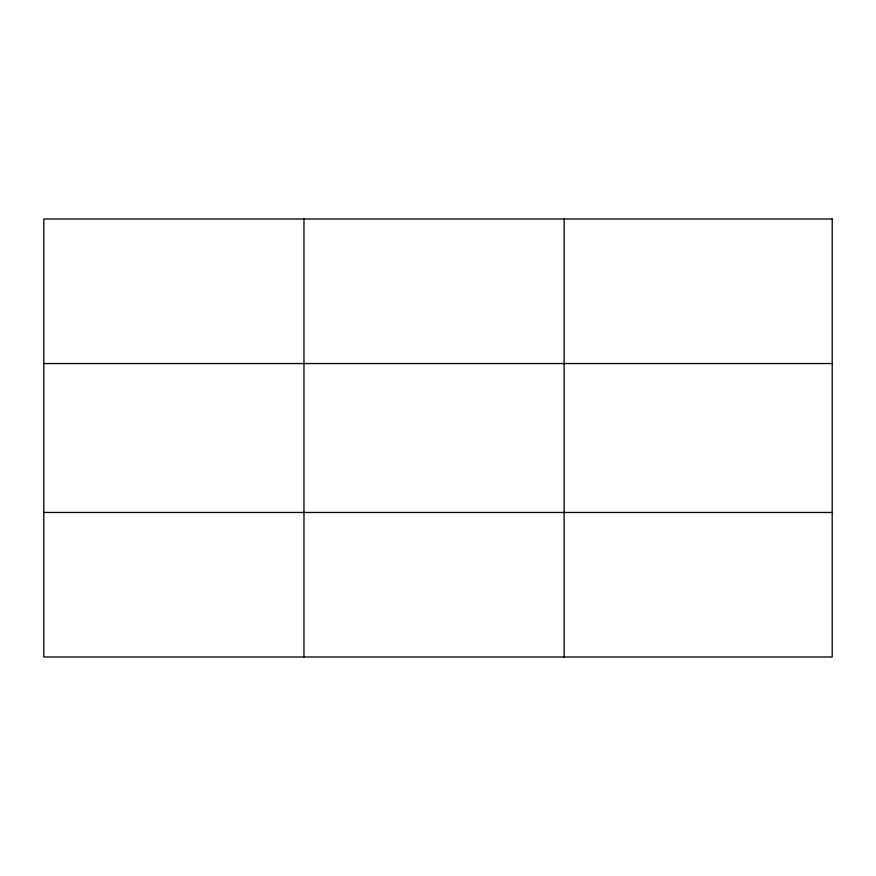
<?xml version="1.0" encoding="UTF-8"?>
<svg xmlns="http://www.w3.org/2000/svg" width="876" height="876" viewBox="0 0 876 876"><rect width="100%" height="100%" fill="white"/><g stroke="black" fill="none" stroke-linecap="round" stroke-linejoin="round"><path stroke-width="1.31" d="M303.972 657L303.972 219M564.144 657L564.144 219M43.8 363.54L832.2 363.54M43.8 512.46L832.2 512.46M832.2 219L43.8 219L43.8 657L832.2 657L832.2 219"/></g></svg>
